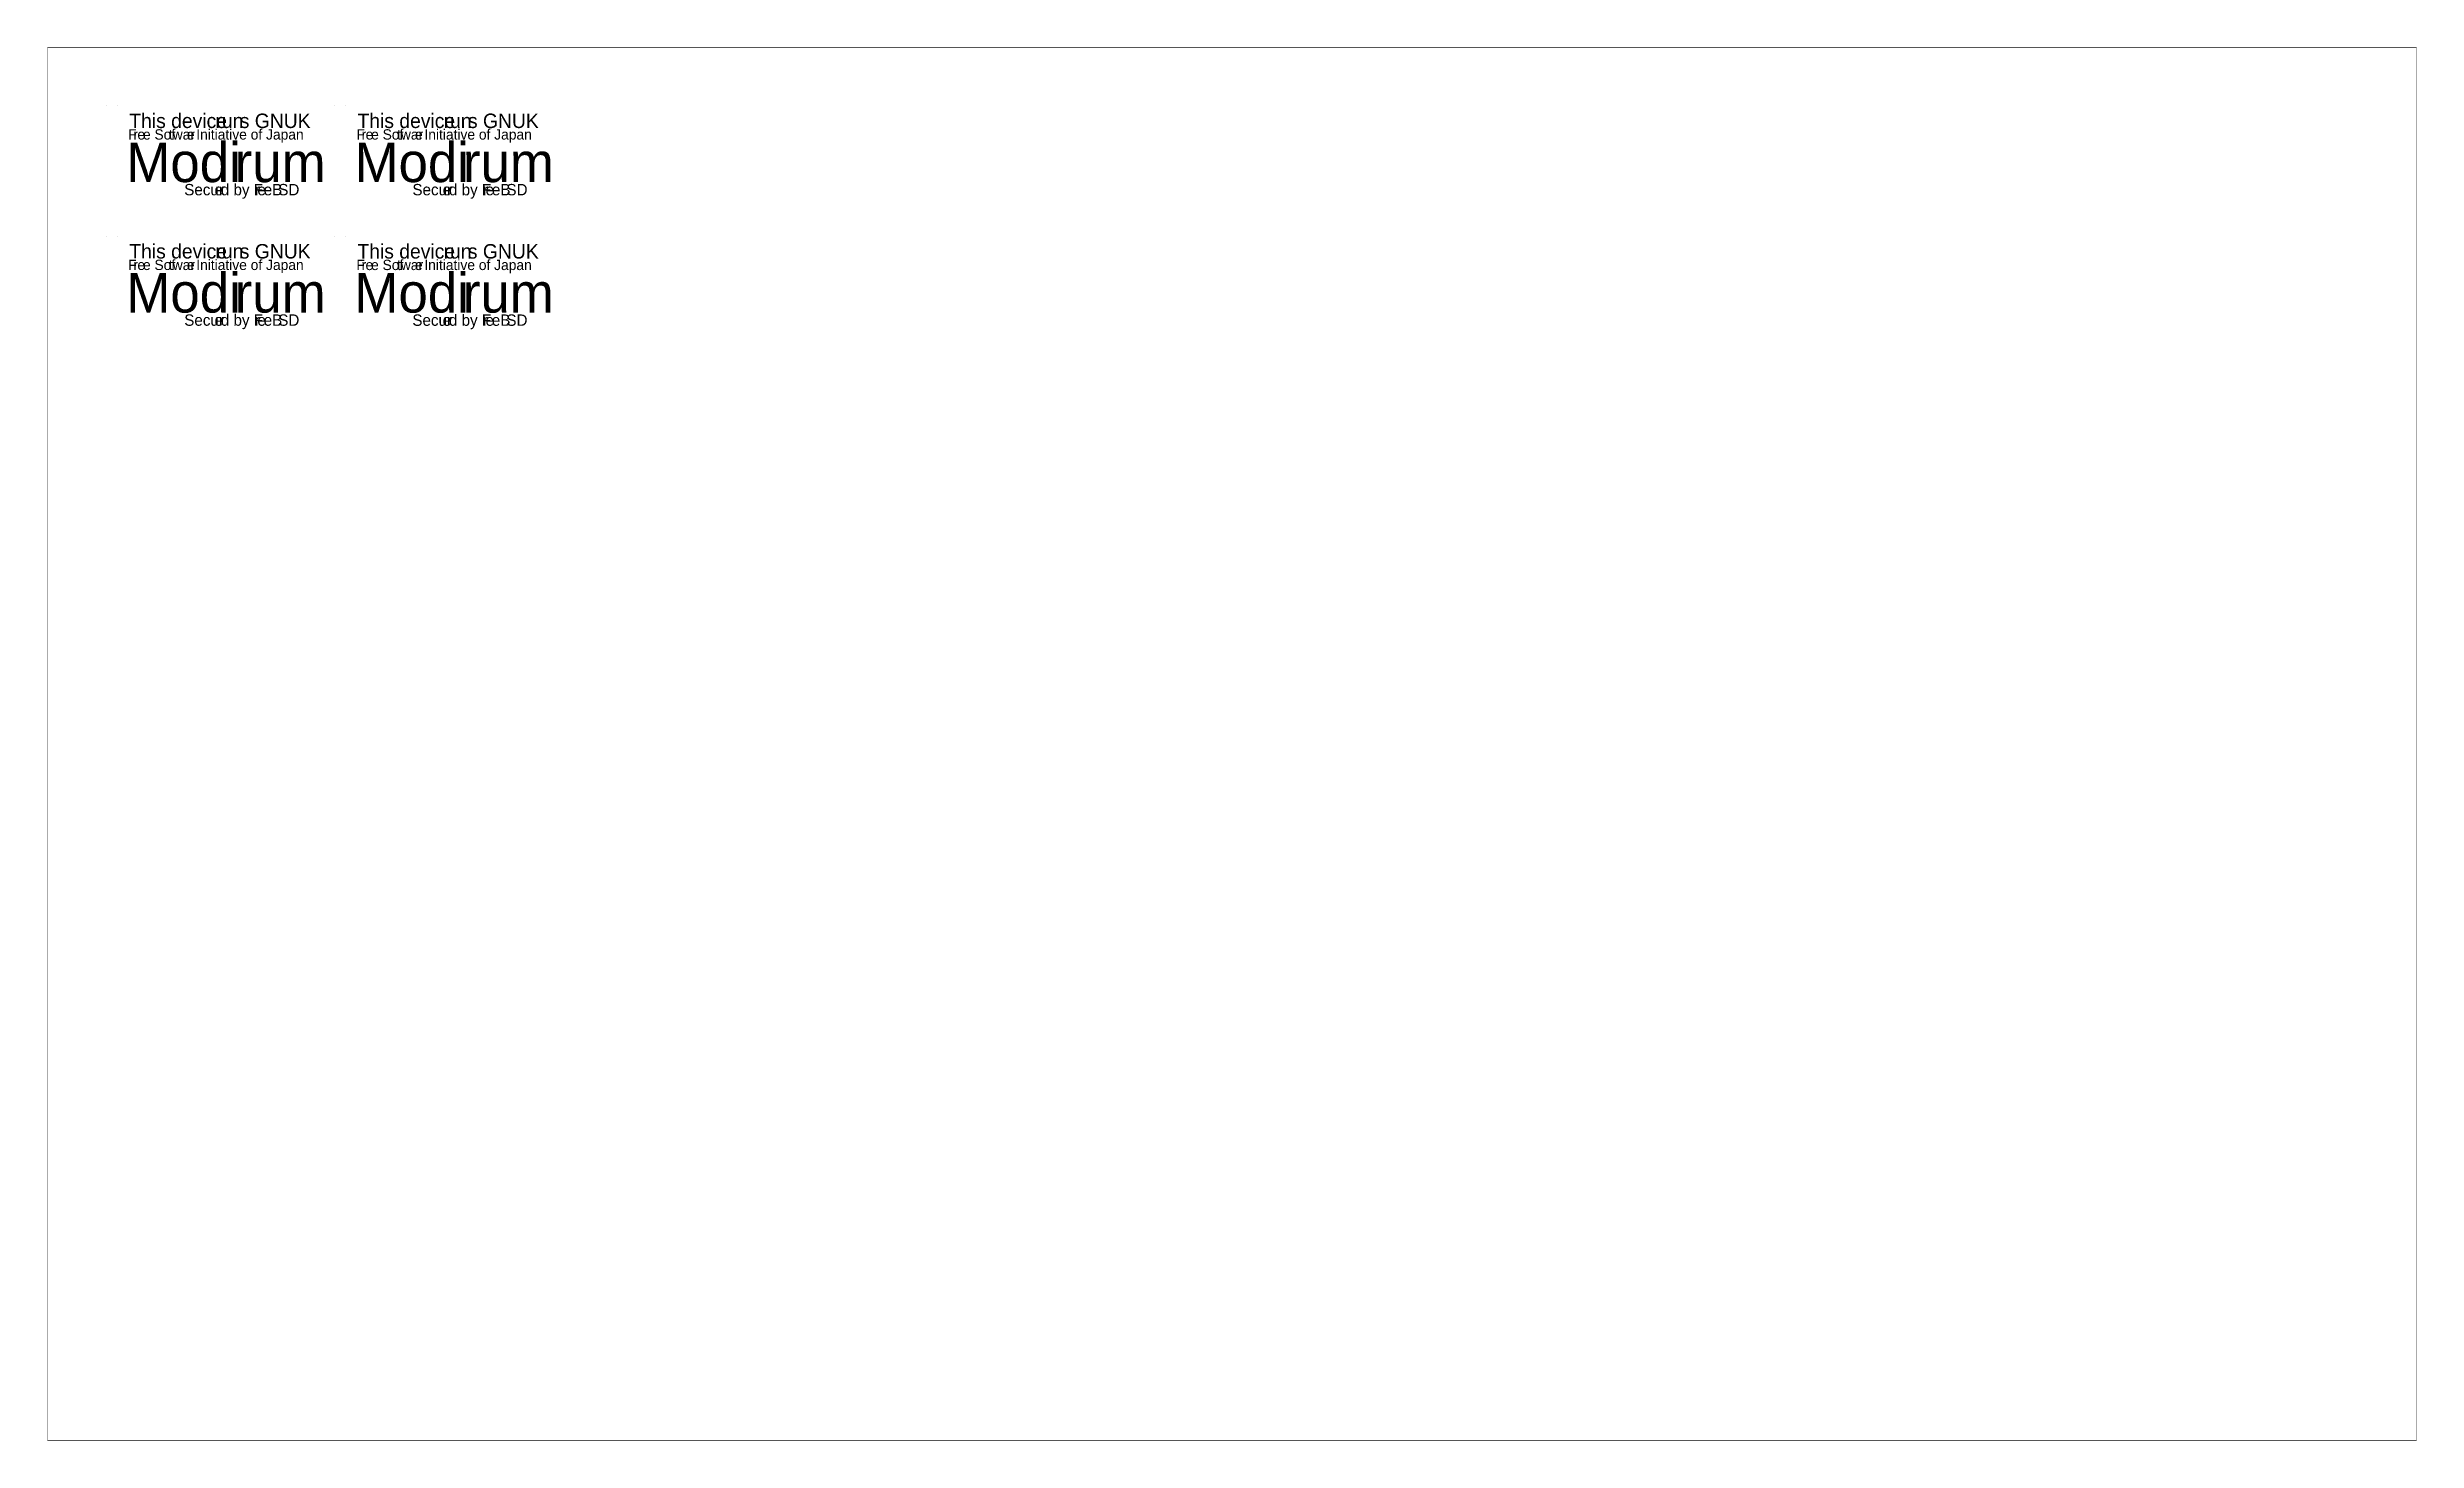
# Model space of a CAD drawing. Extents: x 2.8 to 52.6, y 3.8 to 33.1.
import ezdxf

# ---------------------------------------------------------------- set-up
doc = ezdxf.new("R2010")
doc.units = 0
doc.layers.get('0').update_dxf_attribs({"linetype": 'CONTINUOUS'})

msp = doc.modelspace()

# ---------------------------------------------------------------- linework, layer by layer
at = {"color": 0}
for points, const_width in [([(2.76839, 33.0951), (52.5942, 33.0951), (52.5942, 3.81342), (2.76839, 3.81342), (2.76839, 33.0951)], 0.00915), ([(3.99756, 31.8722), (3.99756, 31.8722), (3.99735, 31.8722), (3.99729, 31.8722), (3.99718, 31.8722), (3.99701, 31.8722), (3.99701, 31.8722), (3.99701, 31.8722), (3.99718, 31.8724), (3.99729, 31.8724), (3.99735, 31.8724), (3.99756, 31.8722), (3.99756, 31.8722)], 0.00217), ([(4.24457, 31.8722), (4.24457, 31.8722), (4.24447, 31.8722), (4.24447, 31.8722), (4.24447, 31.8722), (4.24442, 31.8722), (4.24442, 31.8722), (4.24442, 31.8722), (4.24447, 31.8724), (4.24447, 31.8724), (4.24447, 31.8724), (4.24457, 31.8722), (4.24457, 31.8722)], 0.00219), ([(4.24457, 31.8722), (4.24457, 31.8722), (4.24447, 31.8722), (4.24447, 31.8722), (4.24447, 31.8722), (4.24442, 31.8722), (4.24442, 31.8722), (4.24442, 31.8722), (4.24447, 31.8724), (4.24447, 31.8724), (4.24447, 31.8724), (4.24457, 31.8722), (4.24457, 31.8722)], 0.00219), ([(8.79731, 31.8722), (8.79731, 31.8722), (8.7971, 31.8722), (8.79704, 31.8722), (8.79693, 31.8722), (8.79676, 31.8722), (8.79676, 31.8722), (8.79676, 31.8722), (8.79693, 31.8724), (8.79704, 31.8724), (8.7971, 31.8724), (8.79731, 31.8722), (8.79731, 31.8722)], 0.00217), ([(9.04281, 31.8722), (9.04281, 31.8722), (9.04269, 31.8722), (9.04269, 31.8722), (9.04269, 31.8722), (9.04258, 31.8722), (9.04258, 31.8722), (9.04258, 31.8722), (9.04269, 31.8724), (9.04269, 31.8724), (9.04269, 31.8724), (9.04281, 31.8722), (9.04281, 31.8722)], 0.00219), ([(9.04281, 31.8722), (9.04281, 31.8722), (9.04269, 31.8722), (9.04269, 31.8722), (9.04269, 31.8722), (9.04258, 31.8722), (9.04258, 31.8722), (9.04258, 31.8722), (9.04269, 31.8724), (9.04269, 31.8724), (9.04269, 31.8724), (9.04281, 31.8722), (9.04281, 31.8722)], 0.00219), ([(9.04432, 31.8722), (9.04432, 31.8722), (9.04422, 31.8722), (9.04422, 31.8722), (9.04422, 31.8722), (9.04417, 31.8722), (9.04417, 31.8722), (9.04417, 31.8722), (9.04422, 31.8724), (9.04422, 31.8724), (9.04422, 31.8724), (9.04432, 31.8722), (9.04432, 31.8722)], 0.00219), ([(9.04432, 31.8722), (9.04432, 31.8722), (9.04422, 31.8722), (9.04422, 31.8722), (9.04422, 31.8722), (9.04417, 31.8722), (9.04417, 31.8722), (9.04417, 31.8722), (9.04422, 31.8724), (9.04422, 31.8724), (9.04422, 31.8724), (9.04432, 31.8722), (9.04432, 31.8722)], 0.00219), ([(8.18056, 29.7435), (8.18056, 29.7436), (8.18093, 29.7439), (8.1811, 29.7439), (8.18121, 29.7439), (8.18158, 29.7436), (8.18158, 29.7435), (8.18158, 29.7433), (8.18121, 29.7429), (8.1811, 29.7429), (8.18093, 29.7429), (8.18056, 29.7433), (8.18056, 29.7435)], 0.00217), ([(12.9803, 29.7435), (12.9803, 29.7436), (12.9807, 29.7439), (12.9808, 29.7439), (12.981, 29.7439), (12.9813, 29.7436), (12.9813, 29.7435), (12.9813, 29.7433), (12.981, 29.7429), (12.9808, 29.7429), (12.9807, 29.7429), (12.9803, 29.7433), (12.9803, 29.7435)], 0.00217), ([(3.99756, 29.1297), (3.99756, 29.1297), (3.99735, 29.1296), (3.99729, 29.1296), (3.99718, 29.1296), (3.99701, 29.1297), (3.99701, 29.1297), (3.99701, 29.1297), (3.99718, 29.1297), (3.99729, 29.1297), (3.99735, 29.1297), (3.99756, 29.1297), (3.99756, 29.1297)], 0.00217), ([(4.24457, 29.1297), (4.24457, 29.1297), (4.24447, 29.1296), (4.24447, 29.1296), (4.24447, 29.1296), (4.24442, 29.1297), (4.24442, 29.1297), (4.24442, 29.1297), (4.24447, 29.1297), (4.24447, 29.1297), (4.24447, 29.1297), (4.24457, 29.1297), (4.24457, 29.1297)], 0.00219), ([(4.24457, 29.1297), (4.24457, 29.1297), (4.24447, 29.1296), (4.24447, 29.1296), (4.24447, 29.1296), (4.24442, 29.1297), (4.24442, 29.1297), (4.24442, 29.1297), (4.24447, 29.1297), (4.24447, 29.1297), (4.24447, 29.1297), (4.24457, 29.1297), (4.24457, 29.1297)], 0.00219), ([(4.24457, 29.1288), (4.24457, 29.1288), (4.24447, 29.1286), (4.24447, 29.1286), (4.24447, 29.1286), (4.24442, 29.1288), (4.24442, 29.1288), (4.24442, 29.1288), (4.24447, 29.1288), (4.24447, 29.1288), (4.24447, 29.1288), (4.24457, 29.1288), (4.24457, 29.1288)], 0.00219), ([(4.24457, 29.1288), (4.24457, 29.1288), (4.24447, 29.1286), (4.24447, 29.1286), (4.24447, 29.1286), (4.24442, 29.1288), (4.24442, 29.1288), (4.24442, 29.1288), (4.24447, 29.1288), (4.24447, 29.1288), (4.24447, 29.1288), (4.24457, 29.1288), (4.24457, 29.1288)], 0.00219), ([(4.24457, 29.1289), (4.24457, 29.1289), (4.24447, 29.1288), (4.24447, 29.1288), (4.24447, 29.1288), (4.24442, 29.1289), (4.24442, 29.1289), (4.24442, 29.1289), (4.24447, 29.129), (4.24447, 29.129), (4.24447, 29.129), (4.24457, 29.1289), (4.24457, 29.1289)], 0.00219), ([(8.79579, 29.1288), (8.79579, 29.1288), (8.79557, 29.1286), (8.79551, 29.1286), (8.79542, 29.1286), (8.79525, 29.1288), (8.79525, 29.1288), (8.79525, 29.1288), (8.79542, 29.1288), (8.79551, 29.1288), (8.79557, 29.1288), (8.79579, 29.1288), (8.79579, 29.1288)], 0.00217), ([(9.04281, 29.1288), (9.04281, 29.1288), (9.04269, 29.1286), (9.04269, 29.1286), (9.04269, 29.1286), (9.04258, 29.1288), (9.04258, 29.1288), (9.04258, 29.1288), (9.04269, 29.1288), (9.04269, 29.1288), (9.04269, 29.1288), (9.04281, 29.1288), (9.04281, 29.1288)], 0.00219), ([(9.04281, 29.1288), (9.04281, 29.1288), (9.04269, 29.1286), (9.04269, 29.1286), (9.04269, 29.1286), (9.04258, 29.1288), (9.04258, 29.1288), (9.04258, 29.1288), (9.04269, 29.1288), (9.04269, 29.1288), (9.04269, 29.1288), (9.04281, 29.1288), (9.04281, 29.1288)], 0.00219), ([(9.04281, 29.1288), (9.04281, 29.1288), (9.04269, 29.1286), (9.04269, 29.1286), (9.04269, 29.1286), (9.04258, 29.1288), (9.04258, 29.1288), (9.04258, 29.1288), (9.04269, 29.1288), (9.04269, 29.1288), (9.04269, 29.1288), (9.04281, 29.1288), (9.04281, 29.1288)], 0.00219), ([(9.04303, 29.1288), (9.04303, 29.1288), (9.04292, 29.1286), (9.04292, 29.1286), (9.04292, 29.1286), (9.04281, 29.1288), (9.04281, 29.1288), (9.04281, 29.1288), (9.04292, 29.1288), (9.04292, 29.1288), (9.04292, 29.1288), (9.04303, 29.1288), (9.04303, 29.1288)], 0.00219), ([(9.04303, 29.1288), (9.04303, 29.1288), (9.04292, 29.1286), (9.04292, 29.1286), (9.04292, 29.1286), (9.04281, 29.1288), (9.04281, 29.1288), (9.04281, 29.1288), (9.04292, 29.1288), (9.04292, 29.1288), (9.04292, 29.1288), (9.04303, 29.1288), (9.04303, 29.1288)], 0.00219), ([(8.18056, 27.0008), (8.18056, 27.001), (8.18093, 27.0014), (8.1811, 27.0014), (8.18121, 27.0014), (8.18158, 27.001), (8.18158, 27.0008), (8.18158, 27.0007), (8.18121, 27.0003), (8.1811, 27.0003), (8.18093, 27.0003), (8.18056, 27.0007), (8.18056, 27.0008)], 0.00217), ([(12.9788, 26.9999), (12.9788, 27), (12.9792, 27.0003), (12.9793, 27.0003), (12.9794, 27.0003), (12.9798, 27), (12.9798, 26.9999), (12.9798, 26.9997), (12.9794, 26.9993), (12.9793, 26.9993), (12.9792, 26.9993), (12.9788, 26.9997), (12.9788, 26.9999)], 0.00217)]:
    msp.add_lwpolyline(points, close=True, dxfattribs=dict(at, const_width=const_width))
at = {"color": 7}
for points in [[(3.99756, 31.8722), (3.99756, 31.8722), (3.99735, 31.8722), (3.99729, 31.8722), (3.99718, 31.8722), (3.99701, 31.8722), (3.99701, 31.8722), (3.99701, 31.8722), (3.99718, 31.8724), (3.99729, 31.8724), (3.99735, 31.8724), (3.99756, 31.8722), (3.99756, 31.8722)], [(4.24457, 31.8722), (4.24457, 31.8722), (4.24447, 31.8722), (4.24447, 31.8722), (4.24447, 31.8722), (4.24442, 31.8722), (4.24442, 31.8722), (4.24442, 31.8722), (4.24447, 31.8724), (4.24447, 31.8724), (4.24447, 31.8724), (4.24457, 31.8722), (4.24457, 31.8722)], [(4.24457, 31.8722), (4.24457, 31.8722), (4.24447, 31.8722), (4.24447, 31.8722), (4.24447, 31.8722), (4.24442, 31.8722), (4.24442, 31.8722), (4.24442, 31.8722), (4.24447, 31.8724), (4.24447, 31.8724), (4.24447, 31.8724), (4.24457, 31.8722), (4.24457, 31.8722)], [(8.79731, 31.8722), (8.79731, 31.8722), (8.7971, 31.8722), (8.79704, 31.8722), (8.79693, 31.8722), (8.79676, 31.8722), (8.79676, 31.8722), (8.79676, 31.8722), (8.79693, 31.8724), (8.79704, 31.8724), (8.7971, 31.8724), (8.79731, 31.8722), (8.79731, 31.8722)], [(9.04281, 31.8722), (9.04281, 31.8722), (9.04269, 31.8722), (9.04269, 31.8722), (9.04269, 31.8722), (9.04258, 31.8722), (9.04258, 31.8722), (9.04258, 31.8722), (9.04269, 31.8724), (9.04269, 31.8724), (9.04269, 31.8724), (9.04281, 31.8722), (9.04281, 31.8722)], [(9.04281, 31.8722), (9.04281, 31.8722), (9.04269, 31.8722), (9.04269, 31.8722), (9.04269, 31.8722), (9.04258, 31.8722), (9.04258, 31.8722), (9.04258, 31.8722), (9.04269, 31.8724), (9.04269, 31.8724), (9.04269, 31.8724), (9.04281, 31.8722), (9.04281, 31.8722)], [(9.04432, 31.8722), (9.04432, 31.8722), (9.04422, 31.8722), (9.04422, 31.8722), (9.04422, 31.8722), (9.04417, 31.8722), (9.04417, 31.8722), (9.04417, 31.8722), (9.04422, 31.8724), (9.04422, 31.8724), (9.04422, 31.8724), (9.04432, 31.8722), (9.04432, 31.8722)], [(9.04432, 31.8722), (9.04432, 31.8722), (9.04422, 31.8722), (9.04422, 31.8722), (9.04422, 31.8722), (9.04417, 31.8722), (9.04417, 31.8722), (9.04417, 31.8722), (9.04422, 31.8724), (9.04422, 31.8724), (9.04422, 31.8724), (9.04432, 31.8722), (9.04432, 31.8722)], [(3.99756, 29.1297), (3.99756, 29.1297), (3.99735, 29.1296), (3.99729, 29.1296), (3.99718, 29.1296), (3.99701, 29.1297), (3.99701, 29.1297), (3.99701, 29.1297), (3.99718, 29.1297), (3.99729, 29.1297), (3.99735, 29.1297), (3.99756, 29.1297), (3.99756, 29.1297)], [(4.24457, 29.1297), (4.24457, 29.1297), (4.24447, 29.1296), (4.24447, 29.1296), (4.24447, 29.1296), (4.24442, 29.1297), (4.24442, 29.1297), (4.24442, 29.1297), (4.24447, 29.1297), (4.24447, 29.1297), (4.24447, 29.1297), (4.24457, 29.1297), (4.24457, 29.1297)], [(4.24457, 29.1297), (4.24457, 29.1297), (4.24447, 29.1296), (4.24447, 29.1296), (4.24447, 29.1296), (4.24442, 29.1297), (4.24442, 29.1297), (4.24442, 29.1297), (4.24447, 29.1297), (4.24447, 29.1297), (4.24447, 29.1297), (4.24457, 29.1297), (4.24457, 29.1297)], [(4.24457, 29.1289), (4.24457, 29.1289), (4.24447, 29.1288), (4.24447, 29.1288), (4.24447, 29.1288), (4.24442, 29.1289), (4.24442, 29.1289), (4.24442, 29.1289), (4.24447, 29.129), (4.24447, 29.129), (4.24447, 29.129), (4.24457, 29.1289), (4.24457, 29.1289)], [(4.24457, 29.1288), (4.24457, 29.1288), (4.24447, 29.1286), (4.24447, 29.1286), (4.24447, 29.1286), (4.24442, 29.1288), (4.24442, 29.1288), (4.24442, 29.1288), (4.24447, 29.1288), (4.24447, 29.1288), (4.24447, 29.1288), (4.24457, 29.1288), (4.24457, 29.1288)], [(4.24457, 29.1288), (4.24457, 29.1288), (4.24447, 29.1286), (4.24447, 29.1286), (4.24447, 29.1286), (4.24442, 29.1288), (4.24442, 29.1288), (4.24442, 29.1288), (4.24447, 29.1288), (4.24447, 29.1288), (4.24447, 29.1288), (4.24457, 29.1288), (4.24457, 29.1288)], [(8.79579, 29.1288), (8.79579, 29.1288), (8.79557, 29.1286), (8.79551, 29.1286), (8.79542, 29.1286), (8.79525, 29.1288), (8.79525, 29.1288), (8.79525, 29.1288), (8.79542, 29.1288), (8.79551, 29.1288), (8.79557, 29.1288), (8.79579, 29.1288), (8.79579, 29.1288)], [(9.04281, 29.1288), (9.04281, 29.1288), (9.04269, 29.1286), (9.04269, 29.1286), (9.04269, 29.1286), (9.04258, 29.1288), (9.04258, 29.1288), (9.04258, 29.1288), (9.04269, 29.1288), (9.04269, 29.1288), (9.04269, 29.1288), (9.04281, 29.1288), (9.04281, 29.1288)], [(9.04281, 29.1288), (9.04281, 29.1288), (9.04269, 29.1286), (9.04269, 29.1286), (9.04269, 29.1286), (9.04258, 29.1288), (9.04258, 29.1288), (9.04258, 29.1288), (9.04269, 29.1288), (9.04269, 29.1288), (9.04269, 29.1288), (9.04281, 29.1288), (9.04281, 29.1288)], [(9.04281, 29.1288), (9.04281, 29.1288), (9.04269, 29.1286), (9.04269, 29.1286), (9.04269, 29.1286), (9.04258, 29.1288), (9.04258, 29.1288), (9.04258, 29.1288), (9.04269, 29.1288), (9.04269, 29.1288), (9.04269, 29.1288), (9.04281, 29.1288), (9.04281, 29.1288)], [(9.04303, 29.1288), (9.04303, 29.1288), (9.04292, 29.1286), (9.04292, 29.1286), (9.04292, 29.1286), (9.04281, 29.1288), (9.04281, 29.1288), (9.04281, 29.1288), (9.04292, 29.1288), (9.04292, 29.1288), (9.04292, 29.1288), (9.04303, 29.1288), (9.04303, 29.1288)], [(9.04303, 29.1288), (9.04303, 29.1288), (9.04292, 29.1286), (9.04292, 29.1286), (9.04292, 29.1286), (9.04281, 29.1288), (9.04281, 29.1288), (9.04281, 29.1288), (9.04292, 29.1288), (9.04292, 29.1288), (9.04292, 29.1288), (9.04303, 29.1288), (9.04303, 29.1288)]]:
    msp.add_lwpolyline(points, close=True, dxfattribs=at)

# ---------------------------------------------------------------- texts
at = {"color": 0}
for s, height, p in [('This device ', 0.303822, (4.48671, 31.4042)), ('run', 0.303822, (6.29925, 31.4042)), ('s GNUK', 0.303822, (6.81015, 31.4042)), ('This device ', 0.303822, (9.28646, 31.4042)), ('run', 0.303822, (11.099, 31.4042)), ('s GNUK', 0.303822, (11.6099, 31.4042)), ('F', 0.21701, (4.46488, 31.1618)), ('Modi', 0.830817, (4.42447, 30.2675)), ('r', 0.21701, (4.57425, 31.1618)), ('e', 0.21701, (4.65781, 31.1618)), ('e Sof', 0.217011, (4.77413, 31.1618)), ('twar', 0.217011, (5.31953, 31.1618)), ('e', 0.21701, (5.69811, 31.1618)), (' Initiative of Japan', 0.217011, (5.81465, 31.1618)), ('rum', 0.830817, (6.70386, 30.2675)), ('F', 0.21701, (9.26462, 31.1618)), ('Modi', 0.830817, (9.22421, 30.2675)), ('r', 0.21701, (9.374, 31.1618)), ('e', 0.21701, (9.45756, 31.1618)), ('e Sof', 0.217011, (9.57387, 31.1618)), ('twar', 0.217011, (10.1193, 31.1618)), ('e', 0.21701, (10.4979, 31.1618)), (' Initiative of Japan', 0.217011, (10.6144, 31.1618)), ('rum', 0.830817, (11.5036, 30.2675)), ('Secur', 0.238718, (5.6426, 29.99)), ('e', 0.23872, (6.27937, 29.99)), ('d by F', 0.238718, (6.41215, 29.99)), ('r', 0.23872, (7.12868, 29.99)), ('e', 0.23872, (7.18171, 29.99)), ('eB', 0.238718, (7.31425, 29.99)), ('SD', 0.238718, (7.62056, 29.99)), ('Secur', 0.238718, (10.4423, 29.99)), ('e', 0.23872, (11.0791, 29.99)), ('d by F', 0.238718, (11.2119, 29.99)), ('r', 0.23872, (11.9284, 29.99)), ('e', 0.23872, (11.9815, 29.99)), ('eB', 0.238718, (12.114, 29.99)), ('SD', 0.238718, (12.4203, 29.99)), ('This device ', 0.303822, (4.48671, 28.6617)), ('s GNUK', 0.303822, (6.81015, 28.6617)), ('This device ', 0.303822, (9.28494, 28.6606)), ('s GNUK', 0.303822, (11.6084, 28.6606)), ('F', 0.21701, (4.46488, 28.4193)), ('r', 0.21701, (4.57425, 28.4193)), ('e', 0.21701, (4.65781, 28.4193)), ('e Sof', 0.217011, (4.77413, 28.4193)), ('twar', 0.217011, (5.31953, 28.4193)), ('e', 0.21701, (5.69811, 28.4193)), (' Initiative of Japan', 0.217011, (5.81465, 28.4193)), ('run', 0.303822, (6.29925, 28.6617)), ('F', 0.21701, (9.2631, 28.4182)), ('r', 0.21701, (9.37247, 28.4182)), ('e', 0.21701, (9.45603, 28.4182)), ('e Sof', 0.217011, (9.57235, 28.4182)), ('twar', 0.217011, (10.1178, 28.4182)), ('e', 0.21701, (10.4963, 28.4182)), (' Initiative of Japan', 0.217011, (10.6129, 28.4182)), ('run', 0.303822, (11.0975, 28.6606)), ('Modi', 0.830817, (4.42447, 27.525)), ('rum', 0.830817, (6.70386, 27.525)), ('Modi', 0.830817, (9.22269, 27.5239)), ('rum', 0.830817, (11.5021, 27.5239)), ('Secur', 0.238718, (5.6426, 27.2474)), ('e', 0.23872, (6.27937, 27.2474)), ('d by F', 0.238718, (6.41215, 27.2474)), ('r', 0.23872, (7.12868, 27.2474)), ('e', 0.23872, (7.18171, 27.2474)), ('eB', 0.238718, (7.31425, 27.2474)), ('SD', 0.238718, (7.62056, 27.2474)), ('Secur', 0.238718, (10.4408, 27.2464)), ('e', 0.23872, (11.0776, 27.2464)), ('d by F', 0.238718, (11.2104, 27.2464)), ('r', 0.23872, (11.9269, 27.2464)), ('e', 0.23872, (11.9799, 27.2464)), ('eB', 0.238718, (12.1125, 27.2464)), ('SD', 0.238718, (12.4188, 27.2464))]:
    msp.add_text(s, height=height, dxfattribs=at).set_placement(p)

doc.saveas('drawing.dxf')
